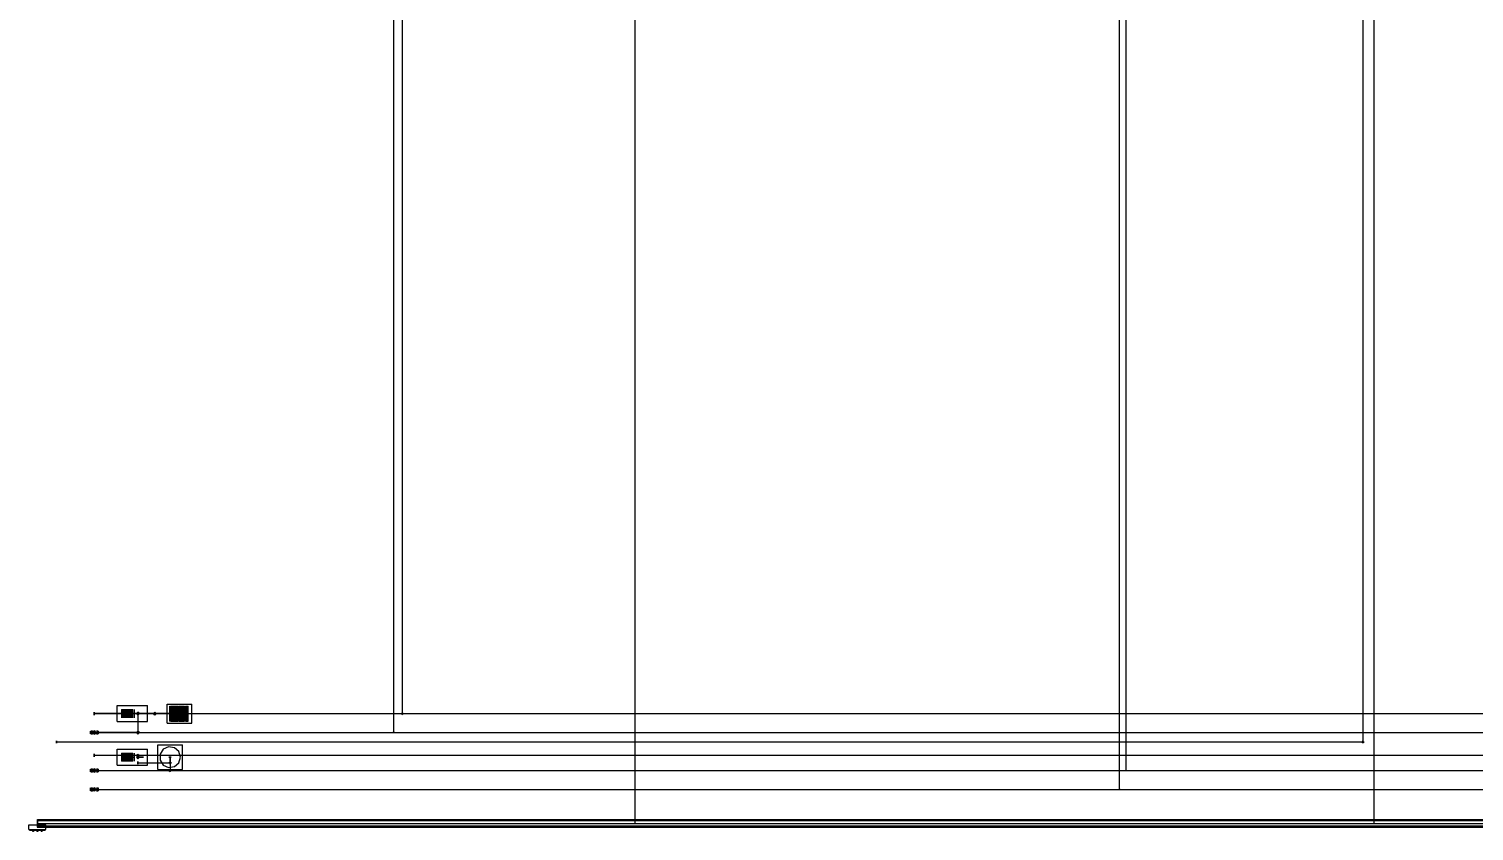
# Model space of a CAD drawing. Header units: millimetres. Extents: x -456450 to -303920, y -62705 to 22022.
# Drawn here: x -456450 to -380185, y -62705 to -20341 of the extents above; entities that cross this region are included whole.
import ezdxf

# ---------------------------------------------------------------- set-up
doc = ezdxf.new("R2010")
doc.units = ezdxf.units.MM

msp = doc.modelspace()

# ---------------------------------------------------------------- linework, layer by layer
at = {"layer": 'electrical'}
for p, q in [((-424450, -62300), (-424450, 2200)), ((-385450, -62300), (-385450, 2200)), ((-456450, -62625), (-456450, -62375)), ((-456450, -62375), (-455550, -62375)), ((-455978.35, -62300), (-456021.65, -62300)), ((-456021.65, -62300), (-456000, -62300)), ((-455978.35, -62500), (-456021.65, -62500)), ((-456021.65, -62500), (-456000, -62500)), ((-455975, -62300), (-456012.5, -62278.35)), ((-456012.5, -62278.35), (-456012.5, -62321.65)), ((-456012.5, -62321.65), (-455975, -62300)), ((-456000, -62150), (-456000, -62100)), ((-456000, -62500), (-456000, -62100)), ((-456000, -62100), (-304000, -62100)), ((-456000, -62150), (-456000, -62450)), ((-456000, -62150), (-304000, -62150)), ((-456000, -62315.59), (-456000, -62284.41)), ((-456000, -62284.41), (-456000, -62300)), ((-456000, -62300), (-304000, -62300)), ((-456000, -62300), (-456000, -62315.59)), ((-456000, -62300), (-455978.35, -62300)), ((-456000, -62500), (-456000, -62300)), ((-456000, -62300), (-455973, -62300)), ((-455973, -62300), (-456000, -62300)), ((-456000, -62500), (-456000, -62450)), ((-304000, -62450), (-456000, -62450)), ((-456000, -62500), (-304000, -62500)), ((-456000, -62500), (-455978.35, -62500)), ((-455550, -62625), (-455550, -62375)), ((-424434.41, -62300), (-424465.59, -62300)), ((-424465.59, -62300), (-424450, -62300)), ((-424450, -62300), (-424434.41, -62300)), ((-385434.41, -62300), (-385465.59, -62300)), ((-385465.59, -62300), (-385450, -62300)), ((-385450, -62300), (-385434.41, -62300)), ((-456450, -62625), (-455550, -62625)), ((-456410, -62652.5), (-456410, -62617.5)), ((-456410, -62617.5), (-455590, -62617.5)), ((-456410, -62652.5), (-455590, -62652.5)), ((-456275, -62690), (-456275, -62650)), ((-456275, -62650), (-456175, -62650)), ((-456275, -62690), (-456175, -62690)), ((-456201.62, -62680), (-456248.38, -62680)), ((-456248.38, -62680), (-456225, -62680)), ((-456201.62, -62705), (-456248.38, -62705)), ((-456248.38, -62705), (-456225, -62705)), ((-456225, -62680), (-456225, -62705)), ((-456225, -62680), (-456201.62, -62680)), ((-456225, -62705), (-456201.62, -62705)), ((-456175, -62690), (-456175, -62650)), ((-456050, -62690), (-456050, -62650)), ((-456050, -62650), (-455950, -62650)), ((-456050, -62690), (-455950, -62690)), ((-455976.62, -62680), (-456023.38, -62680)), ((-456023.38, -62680), (-456000, -62680)), ((-455976.62, -62705), (-456023.38, -62705)), ((-456023.38, -62705), (-456000, -62705)), ((-456000, -62680), (-456000, -62705)), ((-456000, -62680), (-455976.62, -62680)), ((-456000, -62705), (-455976.62, -62705)), ((-455950, -62690), (-455950, -62650)), ((-455825, -62690), (-455825, -62650)), ((-455825, -62650), (-455725, -62650)), ((-455825, -62690), (-455725, -62690)), ((-455751.62, -62680), (-455798.38, -62680)), ((-455798.38, -62680), (-455775, -62680)), ((-455751.62, -62705), (-455798.38, -62705)), ((-455798.38, -62705), (-455775, -62705)), ((-455775, -62680), (-455775, -62705)), ((-455775, -62680), (-455751.62, -62680)), ((-455775, -62705), (-455751.62, -62705)), ((-455725, -62690), (-455725, -62650)), ((-455590, -62652.5), (-455590, -62617.5))]:
    msp.add_line(p, q, dxfattribs=at)
at = {"layer": 'water'}
for p, q in [((-436750, 16600), (-436750, -56500)), ((-386050, 13800), (-386050, -58000)), ((-437200, -57500), (-437200, 2400)), ((-398900, -60500), (-398900, 2400)), ((-398550, -59500), (-398550, 2400)), ((-453000, -56500), (-453000, -56420)), ((-453000, -56420), (-453000, -56500)), ((-453000, -56500), (-453000, -56420)), ((-453000, -56420), (-453000, -56500)), ((-451800, -56925), (-451800, -56075)), ((-451800, -56075), (-450200, -56075)), ((-451550, -56404.55), (-451550, -56285.52)), ((-451550, -56285.52), (-451550, -56328)), ((-451550, -56328), (-451550, -56500)), ((-451550, -56595.45), (-451550, -56404.55)), ((-451530, -56398.04), (-451530, -56270.89)), ((-451530, -56270.89), (-451530, -56316.27)), ((-451530, -56316.27), (-451530, -56500)), ((-451530, -56601.96), (-451530, -56398.04)), ((-451512, -56398.04), (-451512, -56270.89)), ((-451512, -56270.89), (-451512, -56316.27)), ((-451512, -56316.27), (-451512, -56500)), ((-451512, -56601.96), (-451512, -56398.04)), ((-451445, -56398.04), (-451445, -56270.89)), ((-451445, -56270.89), (-451445, -56316.27)), ((-451445, -56316.27), (-451445, -56500)), ((-451445, -56601.96), (-451445, -56398.04)), ((-451427, -56398.04), (-451427, -56270.89)), ((-451427, -56270.89), (-451427, -56316.27)), ((-451427, -56316.27), (-451427, -56500)), ((-451427, -56601.96), (-451427, -56398.04)), ((-451360, -56398.04), (-451360, -56270.89)), ((-451360, -56270.89), (-451360, -56316.27)), ((-451360, -56316.27), (-451360, -56500)), ((-451360, -56601.96), (-451360, -56398.04)), ((-451342, -56398.04), (-451342, -56270.89)), ((-451342, -56270.89), (-451342, -56316.27)), ((-451342, -56316.27), (-451342, -56500)), ((-451342, -56601.96), (-451342, -56398.04)), ((-451275, -56398.04), (-451275, -56270.89)), ((-451275, -56270.89), (-451275, -56316.27)), ((-451275, -56316.27), (-451275, -56500)), ((-451275, -56601.96), (-451275, -56398.04)), ((-451257, -56398.04), (-451257, -56270.89)), ((-451257, -56270.89), (-451257, -56316.27)), ((-451257, -56316.27), (-451257, -56500)), ((-451257, -56601.96), (-451257, -56398.04)), ((-451190, -56398.04), (-451190, -56270.89)), ((-451190, -56270.89), (-451190, -56316.27)), ((-451190, -56316.27), (-451190, -56500)), ((-451190, -56601.96), (-451190, -56398.04)), ((-451172, -56398.04), (-451172, -56270.89)), ((-451172, -56270.89), (-451172, -56316.27)), ((-451172, -56316.27), (-451172, -56500)), ((-451172, -56601.96), (-451172, -56398.04)), ((-451105, -56398.04), (-451105, -56270.89)), ((-451105, -56270.89), (-451105, -56316.27)), ((-451105, -56316.27), (-451105, -56500)), ((-451105, -56601.96), (-451105, -56398.04)), ((-451087, -56398.04), (-451087, -56270.89)), ((-451087, -56270.89), (-451087, -56316.27)), ((-451087, -56316.27), (-451087, -56500)), ((-451087, -56601.96), (-451087, -56398.04)), ((-451020, -56398.04), (-451020, -56270.89)), ((-451020, -56270.89), (-451020, -56316.27)), ((-451020, -56316.27), (-451020, -56500)), ((-451020, -56601.96), (-451020, -56398.04)), ((-451002, -56398.04), (-451002, -56270.89)), ((-451002, -56270.89), (-451002, -56316.27)), ((-451002, -56316.27), (-451002, -56500)), ((-451002, -56601.96), (-451002, -56398.04)), ((-450900, -56404.55), (-450900, -56285.52)), ((-450900, -56285.52), (-450900, -56328)), ((-450900, -56328), (-450900, -56500)), ((-450900, -56595.45), (-450900, -56404.55)), ((-450700, -56420), (-450780, -56500)), ((-450620, -56500), (-450700, -56420)), ((-450700, -56500), (-450700, -56420)), ((-450700, -56420), (-450700, -56500)), ((-450200, -56925), (-450200, -56075)), ((-449880, -56500), (-449800, -56420)), ((-449800, -56500), (-449800, -56420)), ((-449800, -56420), (-449800, -56500)), ((-449800, -56420), (-449720, -56500)), ((-449150, -57000), (-449150, -56000)), ((-449150, -56000), (-447850, -56000)), ((-449012.5, -56900), (-449012.5, -56100)), ((-449012.5, -56100), (-448987.5, -56100)), ((-448987.5, -56900), (-448987.5, -56100)), ((-448967.5, -56900), (-448967.5, -56100)), ((-448967.5, -56100), (-448942.5, -56100)), ((-448942.5, -56900), (-448942.5, -56100)), ((-448922.5, -56900), (-448922.5, -56100)), ((-448922.5, -56100), (-448897.5, -56100)), ((-448897.5, -56900), (-448897.5, -56100)), ((-448877.5, -56900), (-448877.5, -56100)), ((-448877.5, -56100), (-448852.5, -56100)), ((-448852.5, -56900), (-448852.5, -56100)), ((-448832.5, -56900), (-448832.5, -56100)), ((-448832.5, -56100), (-448807.5, -56100)), ((-448807.5, -56900), (-448807.5, -56100)), ((-448787.5, -56900), (-448787.5, -56100)), ((-448787.5, -56100), (-448762.5, -56100)), ((-448762.5, -56900), (-448762.5, -56100)), ((-448742.5, -56900), (-448742.5, -56100)), ((-448742.5, -56100), (-448717.5, -56100)), ((-448717.5, -56900), (-448717.5, -56100)), ((-448697.5, -56900), (-448697.5, -56100)), ((-448697.5, -56100), (-448672.5, -56100)), ((-448672.5, -56900), (-448672.5, -56100)), ((-448652.5, -56900), (-448652.5, -56100)), ((-448652.5, -56100), (-448627.5, -56100)), ((-448627.5, -56900), (-448627.5, -56100)), ((-448607.5, -56900), (-448607.5, -56100)), ((-448607.5, -56100), (-448582.5, -56100)), ((-448582.5, -56900), (-448582.5, -56100)), ((-448500, -56420), (-448580, -56500)), ((-448562.5, -56900), (-448562.5, -56100)), ((-448562.5, -56100), (-448537.5, -56100)), ((-448537.5, -56900), (-448537.5, -56100)), ((-448517.5, -56900), (-448517.5, -56100)), ((-448517.5, -56100), (-448492.5, -56100)), ((-448420, -56500), (-448500, -56420)), ((-448500, -56500), (-448500, -56420)), ((-448500, -56420), (-448500, -56500)), ((-448492.5, -56900), (-448492.5, -56100)), ((-448472.5, -56900), (-448472.5, -56100)), ((-448472.5, -56100), (-448447.5, -56100)), ((-448447.5, -56900), (-448447.5, -56100)), ((-448427.5, -56900), (-448427.5, -56100)), ((-448427.5, -56100), (-448402.5, -56100)), ((-448402.5, -56900), (-448402.5, -56100)), ((-448382.5, -56900), (-448382.5, -56100)), ((-448382.5, -56100), (-448357.5, -56100)), ((-448357.5, -56900), (-448357.5, -56100)), ((-448337.5, -56900), (-448337.5, -56100)), ((-448337.5, -56100), (-448312.5, -56100)), ((-448312.5, -56900), (-448312.5, -56100)), ((-448292.5, -56900), (-448292.5, -56100)), ((-448292.5, -56100), (-448267.5, -56100)), ((-448267.5, -56900), (-448267.5, -56100)), ((-448247.5, -56900), (-448247.5, -56100)), ((-448247.5, -56100), (-448222.5, -56100)), ((-448222.5, -56900), (-448222.5, -56100)), ((-448202.5, -56900), (-448202.5, -56100)), ((-448202.5, -56100), (-448177.5, -56100)), ((-448177.5, -56900), (-448177.5, -56100)), ((-448157.5, -56900), (-448157.5, -56100)), ((-448157.5, -56100), (-448132.5, -56100)), ((-448132.5, -56900), (-448132.5, -56100)), ((-448112.5, -56900), (-448112.5, -56100)), ((-448112.5, -56100), (-448087.5, -56100)), ((-448087.5, -56900), (-448087.5, -56100)), ((-448067.5, -56900), (-448067.5, -56100)), ((-448067.5, -56100), (-448042.5, -56100)), ((-448042.5, -56900), (-448042.5, -56100)), ((-447850, -57000), (-447850, -56000)), ((-453000, -56500), (-453000, -56580)), ((-453000, -56580), (-453000, -56500)), ((-448500, -56500), (-453000, -56500)), ((-453000, -56500), (-304000, -56500)), ((-453000, -56500), (-453000, -56580)), ((-453000, -56580), (-453000, -56500)), ((-451800, -56925), (-450200, -56925)), ((-451550, -56500), (-450900, -56500)), ((-451550, -56500), (-451550, -56672)), ((-451550, -56714.48), (-451550, -56595.45)), ((-451550, -56672), (-451550, -56714.48)), ((-451530, -56500), (-451512, -56500)), ((-451530, -56500), (-451530, -56683.73)), ((-451530, -56729.11), (-451530, -56601.96)), ((-451530, -56683.73), (-451530, -56729.11)), ((-451512, -56500), (-451512, -56683.73)), ((-451512, -56729.11), (-451512, -56601.96)), ((-451512, -56683.73), (-451512, -56729.11)), ((-451445, -56500), (-451427, -56500)), ((-451445, -56500), (-451445, -56683.73)), ((-451445, -56729.11), (-451445, -56601.96)), ((-451445, -56683.73), (-451445, -56729.11)), ((-451427, -56500), (-451427, -56683.73)), ((-451427, -56729.11), (-451427, -56601.96)), ((-451427, -56683.73), (-451427, -56729.11)), ((-451360, -56500), (-451342, -56500)), ((-451360, -56500), (-451360, -56683.73)), ((-451360, -56729.11), (-451360, -56601.96)), ((-451360, -56683.73), (-451360, -56729.11)), ((-451342, -56500), (-451342, -56683.73)), ((-451342, -56729.11), (-451342, -56601.96)), ((-451342, -56683.73), (-451342, -56729.11)), ((-451275, -56500), (-451257, -56500)), ((-451275, -56500), (-451275, -56683.73)), ((-451275, -56729.11), (-451275, -56601.96)), ((-451275, -56683.73), (-451275, -56729.11)), ((-451257, -56500), (-451257, -56683.73)), ((-451257, -56729.11), (-451257, -56601.96)), ((-451257, -56683.73), (-451257, -56729.11)), ((-451190, -56500), (-451172, -56500)), ((-451190, -56500), (-451190, -56683.73)), ((-451190, -56729.11), (-451190, -56601.96)), ((-451190, -56683.73), (-451190, -56729.11)), ((-451172, -56500), (-451172, -56683.73)), ((-451172, -56729.11), (-451172, -56601.96)), ((-451172, -56683.73), (-451172, -56729.11)), ((-451105, -56500), (-451087, -56500)), ((-451105, -56500), (-451105, -56683.73)), ((-451105, -56729.11), (-451105, -56601.96)), ((-451105, -56683.73), (-451105, -56729.11)), ((-451087, -56500), (-451087, -56683.73)), ((-451087, -56729.11), (-451087, -56601.96)), ((-451087, -56683.73), (-451087, -56729.11)), ((-451020, -56500), (-451002, -56500)), ((-451020, -56500), (-451020, -56683.73)), ((-451020, -56729.11), (-451020, -56601.96)), ((-451020, -56683.73), (-451020, -56729.11)), ((-451002, -56500), (-451002, -56683.73)), ((-451002, -56729.11), (-451002, -56601.96)), ((-451002, -56683.73), (-451002, -56729.11)), ((-450900, -56500), (-450900, -56672)), ((-450900, -56714.48), (-450900, -56595.45)), ((-450900, -56672), (-450900, -56714.48)), ((-450780, -56500), (-450700, -56580)), ((-450700, -56500), (-450780, -56500)), ((-450780, -56500), (-450700, -56500)), ((-450700, -56500), (-450494.94, -56500)), ((-450494.94, -56500), (-450700, -56500)), ((-450700, -56580), (-450620, -56500)), ((-450700, -56500), (-450700, -57500)), ((-450700, -56500), (-450620, -56500)), ((-450620, -56500), (-450700, -56500)), ((-450700, -56500), (-450700, -56580)), ((-450700, -56580), (-450700, -56500)), ((-449800, -56500), (-450700, -56500)), ((-450494.94, -56500), (-450410, -56500)), ((-450410, -56500), (-450494.94, -56500)), ((-449800, -56580), (-449880, -56500)), ((-449800, -56500), (-449800, -56580)), ((-449800, -56580), (-449800, -56500)), ((-448500, -56500), (-449800, -56500)), ((-449720, -56500), (-449800, -56580)), ((-449800, -56500), (-449725.18, -56500)), ((-449725.18, -56500), (-449800, -56500)), ((-449725.18, -56500), (-449725.18, -56500)), ((-449150, -57000), (-447850, -57000)), ((-449012.5, -56900), (-448987.5, -56900)), ((-448967.5, -56900), (-448942.5, -56900)), ((-448922.5, -56900), (-448897.5, -56900)), ((-448877.5, -56900), (-448852.5, -56900)), ((-448832.5, -56900), (-448807.5, -56900)), ((-448787.5, -56900), (-448762.5, -56900)), ((-448742.5, -56900), (-448717.5, -56900)), ((-448697.5, -56900), (-448672.5, -56900)), ((-448652.5, -56900), (-448627.5, -56900)), ((-448607.5, -56900), (-448582.5, -56900)), ((-448580, -56500), (-448500, -56580)), ((-448562.5, -56900), (-448537.5, -56900)), ((-448517.5, -56900), (-448492.5, -56900)), ((-448500, -56580), (-448420, -56500)), ((-448500, -56500), (-448500, -56580)), ((-448500, -56580), (-448500, -56500)), ((-448500, -56500), (-448425.18, -56500)), ((-448425.18, -56500), (-448500, -56500)), ((-448472.5, -56900), (-448447.5, -56900)), ((-448427.5, -56900), (-448402.5, -56900)), ((-448425.18, -56500), (-448425.18, -56500)), ((-448382.5, -56900), (-448357.5, -56900)), ((-448337.5, -56900), (-448312.5, -56900)), ((-448292.5, -56900), (-448267.5, -56900)), ((-448247.5, -56900), (-448222.5, -56900)), ((-448202.5, -56900), (-448177.5, -56900)), ((-448157.5, -56900), (-448132.5, -56900)), ((-448112.5, -56900), (-448087.5, -56900)), ((-448067.5, -56900), (-448042.5, -56900)), ((-436706.7, -56500), (-436793.3, -56500)), ((-436793.3, -56500), (-436750, -56500)), ((-436700, -56500), (-436775, -56456.7)), ((-436775, -56456.7), (-436775, -56543.3)), ((-436775, -56543.3), (-436700, -56500)), ((-436750, -56500), (-436706.7, -56500)), ((-436750, -56500), (-436696, -56500)), ((-436696, -56500), (-436750, -56500)), ((-455000, -58000), (-455000, -57945)), ((-455000, -57945), (-455000, -58000)), ((-453200, -57500), (-453200, -57425)), ((-453200, -57425), (-453200, -57500)), ((-453200, -57500), (-452800, -57500)), ((-453200, -57500), (-453200, -57575)), ((-453200, -57575), (-453200, -57500)), ((-453190, -57525), (-453190, -57475)), ((-453190, -57475), (-452810, -57475)), ((-453190, -57525), (-452810, -57525)), ((-453150, -57435.34), (-453150, -57395.38)), ((-453150, -57395.38), (-453150, -57500)), ((-453150, -57564.66), (-453150, -57435.34)), ((-453150, -57500), (-453125, -57500)), ((-453150, -57500), (-453150, -57604.62)), ((-453150, -57604.62), (-453150, -57564.66)), ((-453125, -57435.34), (-453125, -57395.38)), ((-453125, -57395.38), (-453125, -57500)), ((-453125, -57564.66), (-453125, -57435.34)), ((-453125, -57500), (-453125, -57604.62)), ((-453125, -57604.62), (-453125, -57564.66)), ((-452972.19, -57414.4), (-453072.81, -57447.1)), ((-453072.81, -57447.1), (-453072.81, -57552.9)), ((-453072.81, -57552.9), (-452972.19, -57585.6)), ((-453000, -57500), (-453000, -57420)), ((-453000, -57420), (-453000, -57500)), ((-453000, -57500), (-453000, -57420)), ((-453000, -57420), (-453000, -57500)), ((-453000, -57500), (-453000, -57580)), ((-453000, -57580), (-453000, -57500)), ((-450700, -57500), (-453000, -57500)), ((-453000, -57500), (-304000, -57500)), ((-453000, -57500), (-453000, -57580)), ((-453000, -57580), (-453000, -57500)), ((-452910, -57500), (-452972.19, -57414.4)), ((-452972.19, -57585.6), (-452910, -57500)), ((-452850, -57435.34), (-452850, -57395.38)), ((-452850, -57395.38), (-452850, -57500)), ((-452850, -57564.66), (-452850, -57435.34)), ((-452850, -57500), (-452825, -57500)), ((-452850, -57500), (-452850, -57604.62)), ((-452850, -57604.62), (-452850, -57564.66)), ((-452825, -57435.34), (-452825, -57395.38)), ((-452825, -57395.38), (-452825, -57500)), ((-452825, -57564.66), (-452825, -57435.34)), ((-452825, -57500), (-452825, -57604.62)), ((-452825, -57604.62), (-452825, -57564.66)), ((-452810, -57525), (-452810, -57475)), ((-452800, -57500), (-452800, -57425)), ((-452800, -57425), (-452800, -57500)), ((-452800, -57500), (-452800, -57575)), ((-452800, -57575), (-452800, -57500)), ((-450700, -57420), (-450780, -57500)), ((-450700, -57500), (-450780, -57500)), ((-450780, -57500), (-450700, -57500)), ((-450780, -57500), (-450700, -57580)), ((-450620, -57500), (-450700, -57420)), ((-450700, -57500), (-450700, -57420)), ((-450700, -57420), (-450700, -57500)), ((-450700, -57500), (-450620, -57500)), ((-450620, -57500), (-450700, -57500)), ((-450700, -57580), (-450620, -57500)), ((-450700, -57500), (-450700, -57580)), ((-450700, -57580), (-450700, -57500)), ((-450700, -57500), (-450625.18, -57500)), ((-450625.18, -57500), (-450700, -57500)), ((-450625.18, -57500), (-450625.18, -57500)), ((-437156.7, -57500), (-437243.3, -57500)), ((-437243.3, -57500), (-437200, -57500)), ((-437200, -57500), (-437156.7, -57500)), ((-386050, -58000), (-386050, -57945)), ((-386050, -57945), (-386050, -58000)), ((-455000, -58000), (-455000, -58055)), ((-455000, -58055), (-455000, -58000)), ((-386050, -58000), (-455000, -58000)), ((-453000, -58700), (-453000, -58620)), ((-453000, -58620), (-453000, -58700)), ((-453000, -58700), (-453000, -58635)), ((-453000, -58635), (-453000, -58700)), ((-453000, -58700), (-450700, -58700)), ((-453000, -58700), (-453000, -58765)), ((-453000, -58765), (-453000, -58700)), ((-453000, -58700), (-304000, -58700)), ((-453000, -58700), (-453000, -58780)), ((-453000, -58780), (-453000, -58700)), ((-451800, -59225), (-451800, -58375)), ((-451800, -58375), (-450200, -58375)), ((-451550, -58704.55), (-451550, -58585.52)), ((-451550, -58585.52), (-451550, -58628)), ((-451550, -58628), (-451550, -58800)), ((-451550, -58895.45), (-451550, -58704.55)), ((-451530, -58698.04), (-451530, -58570.89)), ((-451530, -58570.89), (-451530, -58616.27)), ((-451530, -58616.27), (-451530, -58800)), ((-451530, -58901.96), (-451530, -58698.04)), ((-451512, -58698.04), (-451512, -58570.89)), ((-451512, -58570.89), (-451512, -58616.27)), ((-451512, -58616.27), (-451512, -58800)), ((-451512, -58901.96), (-451512, -58698.04)), ((-451445, -58698.04), (-451445, -58570.89)), ((-451445, -58570.89), (-451445, -58616.27)), ((-451445, -58616.27), (-451445, -58800)), ((-451445, -58901.96), (-451445, -58698.04)), ((-451427, -58698.04), (-451427, -58570.89)), ((-451427, -58570.89), (-451427, -58616.27)), ((-451427, -58616.27), (-451427, -58800)), ((-451427, -58901.96), (-451427, -58698.04)), ((-451360, -58698.04), (-451360, -58570.89)), ((-451360, -58570.89), (-451360, -58616.27)), ((-451360, -58616.27), (-451360, -58800)), ((-451360, -58901.96), (-451360, -58698.04)), ((-451342, -58698.04), (-451342, -58570.89)), ((-451342, -58570.89), (-451342, -58616.27)), ((-451342, -58616.27), (-451342, -58800)), ((-451342, -58901.96), (-451342, -58698.04)), ((-451275, -58698.04), (-451275, -58570.89)), ((-451275, -58570.89), (-451275, -58616.27)), ((-451275, -58616.27), (-451275, -58800)), ((-451275, -58901.96), (-451275, -58698.04)), ((-451257, -58698.04), (-451257, -58570.89)), ((-451257, -58570.89), (-451257, -58616.27)), ((-451257, -58616.27), (-451257, -58800)), ((-451257, -58901.96), (-451257, -58698.04)), ((-451190, -58698.04), (-451190, -58570.89)), ((-451190, -58570.89), (-451190, -58616.27)), ((-451190, -58616.27), (-451190, -58800)), ((-451190, -58901.96), (-451190, -58698.04)), ((-451172, -58698.04), (-451172, -58570.89)), ((-451172, -58570.89), (-451172, -58616.27)), ((-451172, -58616.27), (-451172, -58800)), ((-451172, -58901.96), (-451172, -58698.04)), ((-451105, -58698.04), (-451105, -58570.89)), ((-451105, -58570.89), (-451105, -58616.27)), ((-451105, -58616.27), (-451105, -58800)), ((-451105, -58901.96), (-451105, -58698.04)), ((-451087, -58698.04), (-451087, -58570.89)), ((-451087, -58570.89), (-451087, -58616.27)), ((-451087, -58616.27), (-451087, -58800)), ((-451087, -58901.96), (-451087, -58698.04)), ((-451020, -58698.04), (-451020, -58570.89)), ((-451020, -58570.89), (-451020, -58616.27)), ((-451020, -58616.27), (-451020, -58800)), ((-451020, -58901.96), (-451020, -58698.04)), ((-451002, -58698.04), (-451002, -58570.89)), ((-451002, -58570.89), (-451002, -58616.27)), ((-451002, -58616.27), (-451002, -58800)), ((-451002, -58901.96), (-451002, -58698.04)), ((-450900, -58704.55), (-450900, -58585.52)), ((-450900, -58585.52), (-450900, -58628)), ((-450900, -58628), (-450900, -58800)), ((-450900, -58895.45), (-450900, -58704.55)), ((-450700, -58720), (-450780, -58800)), ((-450765, -58700), (-450700, -58635.08)), ((-450700, -58764.92), (-450765, -58700)), ((-450700, -58700), (-450700, -58635)), ((-450700, -58635), (-450700, -58700)), ((-450700, -58635.08), (-450635, -58700)), ((-450700, -58700), (-450700, -58765)), ((-450700, -58765), (-450700, -58700)), ((-450635, -58700), (-450700, -58764.92)), ((-450700, -58700), (-450629.8, -58700)), ((-450629.8, -58700), (-450700, -58700)), ((-450620, -58800), (-450700, -58720)), ((-450200, -59225), (-450200, -58375)), ((-449650, -59450), (-449650, -58150)), ((-449650, -58150), (-448350, -58150)), ((-449360.17, -58384.34), (-449527.72, -58645.05)), ((-449527.72, -58645.05), (-449527.72, -58954.95)), ((-449078.27, -58255.6), (-449360.17, -58384.34)), ((-448771.52, -58299.7), (-449078.27, -58255.6)), ((-448537.31, -58502.65), (-448771.52, -58299.7)), ((-448450, -58800), (-448537.31, -58502.65)), ((-448350, -59450), (-448350, -58150)), ((-386050, -58000), (-386105, -58000)), ((-386105, -58000), (-386050, -58000)), ((-386050, -58000), (-385995, -58000)), ((-385995, -58000), (-386050, -58000)), ((-386050, -58000), (-386050, -58055)), ((-386050, -58055), (-386050, -58000)), ((-386050, -58000), (-385990.6, -58000)), ((-385990.6, -58000), (-386050, -58000)), ((-453200, -59500), (-453200, -59425)), ((-453200, -59425), (-453200, -59500)), ((-453190, -59525), (-453190, -59475)), ((-453190, -59475), (-452810, -59475)), ((-453150, -59435.34), (-453150, -59395.38)), ((-453150, -59395.38), (-453150, -59500)), ((-453150, -59564.66), (-453150, -59435.34)), ((-453125, -59435.34), (-453125, -59395.38)), ((-453125, -59395.38), (-453125, -59500)), ((-453125, -59564.66), (-453125, -59435.34)), ((-452972.19, -59414.4), (-453072.81, -59447.1)), ((-453072.81, -59447.1), (-453072.81, -59552.9)), ((-453000, -59500), (-453000, -59420)), ((-453000, -59420), (-453000, -59500)), ((-452910, -59500), (-452972.19, -59414.4)), ((-452850, -59435.34), (-452850, -59395.38)), ((-452850, -59395.38), (-452850, -59500)), ((-452850, -59564.66), (-452850, -59435.34)), ((-452825, -59435.34), (-452825, -59395.38)), ((-452825, -59395.38), (-452825, -59500)), ((-452825, -59564.66), (-452825, -59435.34)), ((-452810, -59525), (-452810, -59475)), ((-452800, -59500), (-452800, -59425)), ((-452800, -59425), (-452800, -59500)), ((-451800, -59225), (-450200, -59225)), ((-451550, -58800), (-450900, -58800)), ((-451550, -58800), (-451550, -58972)), ((-451550, -59014.48), (-451550, -58895.45)), ((-451550, -58972), (-451550, -59014.48)), ((-451530, -58800), (-451512, -58800)), ((-451530, -58800), (-451530, -58983.73)), ((-451530, -59029.11), (-451530, -58901.96)), ((-451530, -58983.73), (-451530, -59029.11)), ((-451512, -58800), (-451512, -58983.73)), ((-451512, -59029.11), (-451512, -58901.96)), ((-451512, -58983.73), (-451512, -59029.11)), ((-451445, -58800), (-451427, -58800)), ((-451445, -58800), (-451445, -58983.73)), ((-451445, -59029.11), (-451445, -58901.96)), ((-451445, -58983.73), (-451445, -59029.11)), ((-451427, -58800), (-451427, -58983.73)), ((-451427, -59029.11), (-451427, -58901.96)), ((-451427, -58983.73), (-451427, -59029.11)), ((-451360, -58800), (-451342, -58800)), ((-451360, -58800), (-451360, -58983.73)), ((-451360, -59029.11), (-451360, -58901.96)), ((-451360, -58983.73), (-451360, -59029.11)), ((-451342, -58800), (-451342, -58983.73)), ((-451342, -59029.11), (-451342, -58901.96)), ((-451342, -58983.73), (-451342, -59029.11)), ((-451275, -58800), (-451257, -58800)), ((-451275, -58800), (-451275, -58983.73)), ((-451275, -59029.11), (-451275, -58901.96)), ((-451275, -58983.73), (-451275, -59029.11)), ((-451257, -58800), (-451257, -58983.73)), ((-451257, -59029.11), (-451257, -58901.96)), ((-451257, -58983.73), (-451257, -59029.11)), ((-451190, -58800), (-451172, -58800)), ((-451190, -58800), (-451190, -58983.73)), ((-451190, -59029.11), (-451190, -58901.96)), ((-451190, -58983.73), (-451190, -59029.11)), ((-451172, -58800), (-451172, -58983.73)), ((-451172, -59029.11), (-451172, -58901.96)), ((-451172, -58983.73), (-451172, -59029.11)), ((-451105, -58800), (-451087, -58800)), ((-451105, -58800), (-451105, -58983.73)), ((-451105, -59029.11), (-451105, -58901.96)), ((-451105, -58983.73), (-451105, -59029.11)), ((-451087, -58800), (-451087, -58983.73)), ((-451087, -59029.11), (-451087, -58901.96)), ((-451087, -58983.73), (-451087, -59029.11)), ((-451020, -58800), (-451002, -58800)), ((-451020, -58800), (-451020, -58983.73)), ((-451020, -59029.11), (-451020, -58901.96)), ((-451020, -58983.73), (-451020, -59029.11)), ((-451002, -58800), (-451002, -58983.73)), ((-451002, -59029.11), (-451002, -58901.96)), ((-451002, -58983.73), (-451002, -59029.11)), ((-450900, -58800), (-450900, -58972)), ((-450900, -59014.48), (-450900, -58895.45)), ((-450900, -58972), (-450900, -59014.48)), ((-450780, -58800), (-450700, -58880)), ((-450765, -58800), (-450700, -58735.08)), ((-450700, -58864.92), (-450765, -58800)), ((-450700, -58735.08), (-450635, -58800)), ((-450700, -58764.92), (-450700, -58864.92)), ((-450700, -58800), (-450494.94, -58800)), ((-450494.94, -58800), (-450700, -58800)), ((-450700, -58880), (-450620, -58800)), ((-450635, -58800), (-450700, -58864.92)), ((-450700, -59100), (-450700, -59035)), ((-450700, -59035), (-450700, -59100)), ((-450700, -59100), (-449000, -59100)), ((-450700, -59100), (-450700, -59165)), ((-450700, -59165), (-450700, -59100)), ((-450494.94, -58800), (-450410, -58800)), ((-450410, -58800), (-450494.94, -58800)), ((-449650, -59450), (-448350, -59450)), ((-449527.72, -58954.95), (-449360.17, -59215.66)), ((-449360.17, -59215.66), (-449078.27, -59344.4)), ((-449078.27, -59344.4), (-448771.52, -59300.3)), ((-449000, -58800), (-449065, -58800)), ((-449065, -58800), (-449000, -58800)), ((-449000, -59100), (-449065, -59100)), ((-449065, -59100), (-449000, -59100)), ((-449000, -59435), (-449065, -59500)), ((-449000, -58800), (-448935, -58800)), ((-448935, -58800), (-449000, -58800)), ((-449000, -59100), (-449000, -58800)), ((-449000, -58800), (-449000, -59500)), ((-449000, -59100), (-449000, -59035)), ((-449000, -59035), (-449000, -59100)), ((-449000, -59100), (-449000, -59165)), ((-449000, -59165), (-449000, -59100)), ((-449000, -59100), (-448935, -59100)), ((-448935, -59100), (-449000, -59100)), ((-449000, -59100), (-448929.8, -59100)), ((-448929.8, -59100), (-449000, -59100)), ((-448935, -59500), (-449000, -59435)), ((-448771.52, -59300.3), (-448537.31, -59097.35)), ((-448537.31, -59097.35), (-448450, -58800)), ((-453200, -59500), (-452800, -59500)), ((-453200, -59500), (-453200, -59575)), ((-453200, -59575), (-453200, -59500)), ((-453190, -59525), (-452810, -59525)), ((-453150, -59500), (-453125, -59500)), ((-453150, -59500), (-453150, -59604.62)), ((-453150, -59604.62), (-453150, -59564.66)), ((-453125, -59500), (-453125, -59604.62)), ((-453125, -59604.62), (-453125, -59564.66)), ((-453072.81, -59552.9), (-452972.19, -59585.6)), ((-453000, -59500), (-304000, -59500)), ((-453000, -59500), (-453000, -59580)), ((-453000, -59580), (-453000, -59500)), ((-452972.19, -59585.6), (-452910, -59500)), ((-452850, -59500), (-452825, -59500)), ((-452850, -59500), (-452850, -59604.62)), ((-452850, -59604.62), (-452850, -59564.66)), ((-452825, -59500), (-452825, -59604.62)), ((-452825, -59604.62), (-452825, -59564.66)), ((-452800, -59500), (-452800, -59575)), ((-452800, -59575), (-452800, -59500)), ((-449000, -59500), (-449065, -59500)), ((-449065, -59500), (-449000, -59500)), ((-449065, -59500), (-449000, -59565)), ((-449000, -59500), (-448935, -59500)), ((-448935, -59500), (-449000, -59500)), ((-449000, -59565), (-448935, -59500)), ((-449000, -59500), (-448929.8, -59500)), ((-448929.8, -59500), (-449000, -59500)), ((-398519.69, -59500), (-398580.31, -59500)), ((-398580.31, -59500), (-398550, -59500)), ((-398550, -59500), (-398519.69, -59500)), ((-453200, -60500), (-453200, -60425)), ((-453200, -60425), (-453200, -60500)), ((-453200, -60500), (-452800, -60500)), ((-453200, -60500), (-453200, -60575)), ((-453200, -60575), (-453200, -60500)), ((-453190, -60525), (-453190, -60475)), ((-453190, -60475), (-452810, -60475)), ((-453190, -60525), (-452810, -60525)), ((-453150, -60435.34), (-453150, -60395.38)), ((-453150, -60395.38), (-453150, -60500)), ((-453150, -60564.66), (-453150, -60435.34)), ((-453150, -60500), (-453125, -60500)), ((-453150, -60500), (-453150, -60604.62)), ((-453150, -60604.62), (-453150, -60564.66)), ((-453125, -60435.34), (-453125, -60395.38)), ((-453125, -60395.38), (-453125, -60500)), ((-453125, -60564.66), (-453125, -60435.34)), ((-453125, -60500), (-453125, -60604.62)), ((-453125, -60604.62), (-453125, -60564.66)), ((-452972.19, -60414.4), (-453072.81, -60447.1)), ((-453072.81, -60447.1), (-453072.81, -60552.9)), ((-453072.81, -60552.9), (-452972.19, -60585.6)), ((-453000, -60500), (-453000, -60420)), ((-453000, -60420), (-453000, -60500)), ((-453000, -60500), (-304000, -60500)), ((-453000, -60500), (-453000, -60580)), ((-453000, -60580), (-453000, -60500)), ((-452910, -60500), (-452972.19, -60414.4)), ((-452972.19, -60585.6), (-452910, -60500)), ((-452850, -60435.34), (-452850, -60395.38)), ((-452850, -60395.38), (-452850, -60500)), ((-452850, -60564.66), (-452850, -60435.34)), ((-452850, -60500), (-452825, -60500)), ((-452850, -60500), (-452850, -60604.62)), ((-452850, -60604.62), (-452850, -60564.66)), ((-452825, -60435.34), (-452825, -60395.38)), ((-452825, -60395.38), (-452825, -60500)), ((-452825, -60564.66), (-452825, -60435.34)), ((-452825, -60500), (-452825, -60604.62)), ((-452825, -60604.62), (-452825, -60564.66)), ((-452810, -60525), (-452810, -60475)), ((-452800, -60500), (-452800, -60425)), ((-452800, -60425), (-452800, -60500)), ((-452800, -60500), (-452800, -60575)), ((-452800, -60575), (-452800, -60500)), ((-398869.69, -60500), (-398930.31, -60500)), ((-398930.31, -60500), (-398900, -60500)), ((-398900, -60500), (-398869.69, -60500))]:
    msp.add_line(p, q, dxfattribs=at)

doc.saveas('drawing.dxf')
